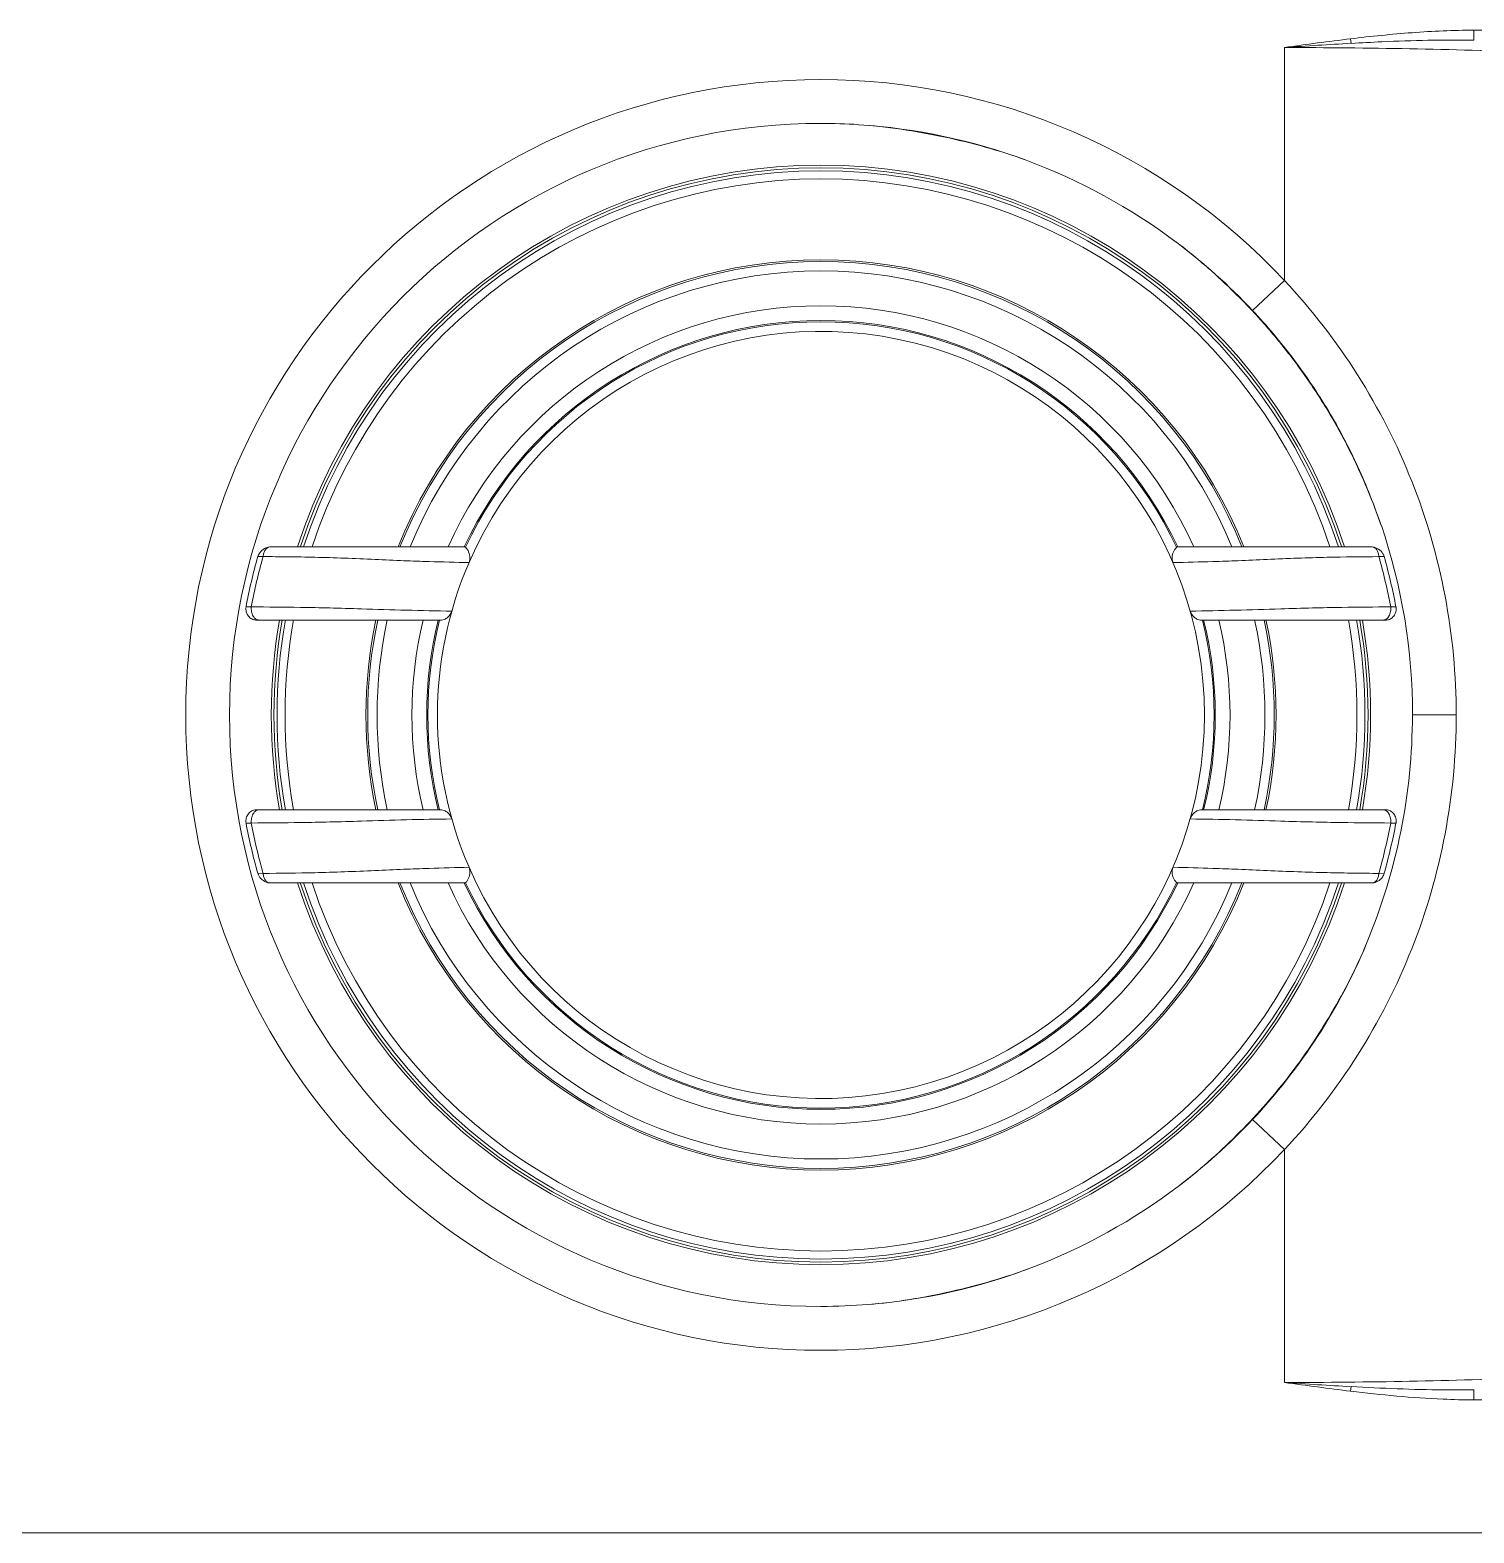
# Model space of a CAD drawing. Header units: millimetres. Extents: x 0 to 2524, y 0 to 1785.
# Drawn here: x 438.9 to 537.8, y 1207 to 1309.9 of the extents above; entities that cross this region are included whole.
import ezdxf

# ---------------------------------------------------------------- set-up
doc = ezdxf.new("R2010")
doc.units = ezdxf.units.MM
doc.header["$LTSCALE"] = 0.1
doc.layers.get('0').update_dxf_attribs({"lineweight": 13})

msp = doc.modelspace()

# ---------------------------------------------------------------- linework, layer by layer
for p, q in [((537.77, 1309.86), (537.77, 1309.17)), ((537.77, 1309.86), (620.36, 1309.86)), ((529.37, 1308.95), (529.33, 1309.26)), ((524.8, 1292.72), (524.8, 1308.66)), ((522.61, 1290.67), (524.8, 1292.72)), ((454.5, 1273.81), (454.86, 1273.81)), ((455.32, 1274.47), (468.71, 1274.47)), ((517.42, 1274.47), (530.81, 1274.47)), ((531.27, 1273.81), (531.63, 1273.81)), ((454.35, 1269.47), (467.08, 1269.47)), ((519.05, 1269.47), (531.78, 1269.47)), ((536.56, 1262.97), (533.57, 1262.97)), ((467.08, 1256.47), (454.35, 1256.47)), ((531.78, 1256.47), (519.05, 1256.47)), ((454.86, 1252.12), (454.5, 1252.13)), ((455.32, 1251.47), (468.71, 1251.47)), ((517.42, 1251.47), (530.81, 1251.47)), ((531.63, 1252.13), (531.27, 1252.12)), ((522.61, 1235.27), (524.8, 1233.21)), ((524.8, 1217.27), (524.8, 1233.21)), ((529.37, 1216.99), (529.33, 1216.67)), ((537.77, 1216.77), (537.77, 1216.08)), ((620.36, 1216.08), (537.77, 1216.08)), ((226.16, 1206.97), (907.06, 1206.97))]:
    msp.add_line(p, q)
for centre, radius, start, end in [((545.57, 1015.67), 293.73, 93.1629, 94.0556), ((493.06, 1262.97), 43.5, 90.0029, 269.9971), ((493.06, 1262.97), 43.5, 43.1568, 90.0031), ((493.06, 1262.97), 40.5, 90, 270), ((493.06, 1262.97), 40.5, 86.3613, 90), ((493.07, 1262.97), 40.49, 69.7044, 86.3621), ((493.06, 1262.97), 37.64, 17.7903, 162.2096), ((493.06, 1262.97), 40.49, 53.0614, 69.7041), ((493.06, 1262.97), 37.46, 17.9265, 162.0774), ((493.06, 1262.97), 37.25, 17.9861, 162.0139), ((493.06, 1262.97), 36.7, 18.2648, 161.7352), ((493.07, 1262.97), 40.49, 43.1566, 53.0611), ((493.06, 1262.97), 31.16, 21.6611, 158.3389), ((493.06, 1262.97), 31.04, 21.7473, 158.2527), ((493.06, 1262.97), 30.4, 90.0005, 157.7673), ((493.06, 1262.97), 30.4, 22.2325, 89.9995), ((493.06, 1262.97), 28.01, 24.2395, 155.7605), ((493.06, 1262.97), 27, 25.2093, 154.7907), ((493.06, 1262.97), 26.92, 25.2574, 154.7426), ((493.06, 1262.97), 26.26, 203.4034, 156.5969), ((493.07, 1262.97), 40.5, 359.9982, 18.6787), ((493.06, 1262.97), 40.06, 164.2981, 169.359), ((493.06, 1262.97), 39.71, 164.153, 169.2631), ((493.06, 1262.97), 39.71, 10.737, 15.847), ((493.06, 1262.97), 40.06, 10.641, 15.7019), ((493.06, 1262.97), 26.26, 156.5965, 203.4034), ((453.82, 1447.22), 176.85, 269.9568, 270.0731), ((532.31, 1403.02), 132.65, 269.8987, 270.0538), ((493.06, 1262.97), 37.64, 170.0555, 189.9445), ((493.06, 1262.97), 37.46, 170.0087, 189.9922), ((493.06, 1262.97), 37.25, 169.9491, 190.0509), ((493.06, 1262.97), 36.7, 169.7957, 190.2043), ((493.06, 1262.97), 31.16, 167.9575, 192.0425), ((493.06, 1262.97), 31.04, 167.9125, 192.0875), ((493.06, 1262.97), 30.4, 167.6518, 192.3481), ((493.06, 1262.97), 28.01, 166.581, 193.4192), ((493.06, 1262.97), 27, 166.0697, 193.9303), ((493.06, 1262.97), 26.92, 166.0275, 193.9725), ((493.06, 1262.97), 26.92, 346.0275, 13.9725), ((493.06, 1262.97), 27, 346.0697, 13.9303), ((493.06, 1262.97), 28.01, 346.581, 13.4192), ((493.06, 1262.97), 30.4, 347.6518, 12.3481), ((493.06, 1262.97), 31.04, 347.9125, 12.0875), ((493.06, 1262.97), 31.16, 347.9575, 12.0425), ((493.06, 1262.97), 36.7, 349.7957, 10.2043), ((493.06, 1262.97), 37.25, 349.9491, 10.0509), ((493.06, 1262.97), 37.46, 350.0087, 9.9922), ((493.06, 1262.97), 37.64, 350.0555, 9.9445), ((493.06, 1262.97), 40.5, 337.2711, 0), ((453.82, 1122.92), 132.65, 89.8987, 90.0538), ((493.06, 1262.97), 40.06, 190.641, 195.7019), ((493.06, 1262.97), 39.71, 190.737, 195.847), ((493.06, 1262.97), 39.71, 344.153, 349.2631), ((493.06, 1262.97), 40.06, 344.2981, 349.359), ((532.3, 1078.72), 176.85, 89.9568, 90.0731), ((493.06, 1262.97), 37.64, 197.7904, 342.2097), ((493.06, 1262.97), 37.46, 197.9265, 342.0774), ((493.06, 1262.97), 37.25, 197.9861, 342.0139), ((493.06, 1262.97), 36.7, 198.2648, 341.7352), ((493.06, 1262.97), 31.16, 201.6611, 338.3389), ((493.06, 1262.97), 31.04, 201.7473, 338.2527), ((493.06, 1262.97), 30.4, 202.2325, 269.9995), ((493.06, 1262.97), 28.01, 204.2395, 335.7605), ((493.06, 1262.97), 27, 205.2093, 334.7907), ((493.06, 1262.97), 26.92, 205.2574, 334.7426), ((493.06, 1262.97), 30.4, 270.0005, 337.7673), ((493.07, 1262.97), 40.5, 316.8434, 337.2723), ((493.07, 1262.97), 40.49, 307.1491, 316.8432), ((493.06, 1262.97), 43.5, 269.9969, 316.8432), ((493.07, 1262.97), 40.49, 290.8685, 307.1491), ((493.07, 1262.97), 40.49, 274.5699, 290.8685), ((493.07, 1262.97), 40.49, 269.9991, 274.5699), ((545.07, 1502.34), 285.79, 265.9318, 266.8497)]:
    msp.add_arc(centre, radius, start, end)
for points, knots in [([(537.77, 1309.86), (537.07, 1309.85), (535.66, 1309.82), (533.54, 1309.69), (531.43, 1309.5), (530.03, 1309.35), (529.33, 1309.26)], [0, 0, 0, 0, 0.250006, 0.499997, 0.750007, 1, 1, 1, 1]), ([(529.37, 1308.95), (530.07, 1308.99), (532.87, 1309.13), (535.67, 1309.2), (537.77, 1309.17)], [0, 0, 0, 0, 0.251092, 1, 1, 1, 1]), ([(524.8, 1308.66), (530.51, 1308.66), (541.62, 1308.45), (552.7, 1307.8), (558.06, 1307.36)], [0, 0, 0, 0, 0.515123, 1, 1, 1, 1]), ([(495.63, 1303.38), (496.61, 1303.32), (498.56, 1303.1), (501.46, 1302.58), (504.32, 1301.88), (506.19, 1301.29), (507.11, 1300.95)], [0, 0, 0, 0, 0.249982, 0.5, 0.750018, 1, 1, 1, 1]), ([(517.4, 1295.33), (518.21, 1294.73), (519.77, 1293.44), (521.97, 1291.34), (524.02, 1289.1), (525.89, 1286.7), (527.58, 1284.18), (529.07, 1281.53), (530.37, 1278.78), (531.1, 1276.89), (531.42, 1275.93)], [0, 0, 0, 0, 0.124971, 0.250021, 0.375005, 0.499996, 0.624998, 0.749987, 0.875023, 1, 1, 1, 1]), ([(536.56, 1262.97), (536.56, 1265.69), (536.05, 1271.16), (533.76, 1279.06), (530.02, 1286.39), (526.66, 1290.73), (524.8, 1292.72)], [0, 0, 0, 0, 0.250001, 0.500002, 0.750001, 1, 1, 1, 1]), ([(522.61, 1290.67), (523.59, 1289.62), (525.46, 1287.41), (527.87, 1283.82), (529.91, 1279.99), (530.95, 1277.3), (531.41, 1275.93)], [0, 0, 0, 0, 0.25, 0.5, 0.75, 1, 1, 1, 1]), ([(454.5, 1273.81), (454.52, 1273.9), (454.64, 1274.12), (454.92, 1274.37), (455.19, 1274.47), (455.32, 1274.47)], [0, 0, 0, 0, 0.264045, 0.64679, 1, 1, 1, 1]), ([(455.32, 1274.47), (455.26, 1274.47), (455.14, 1274.43), (455, 1274.28), (454.9, 1274.06), (454.87, 1273.9), (454.86, 1273.81)], [0, 0, 0, 0, 0.196914, 0.425047, 0.695553, 1, 1, 1, 1]), ([(454.86, 1273.81), (455.43, 1273.81), (456.6, 1273.8), (458.46, 1273.77), (460.45, 1273.71), (462.48, 1273.62), (464.42, 1273.53), (466.56, 1273.46), (468.05, 1273.42), (468.96, 1273.4)], [0, 0, 0, 0, 0.119496, 0.25084, 0.394185, 0.543129, 0.68362, 0.805977, 1, 1, 1, 1]), ([(468.72, 1274.45), (468.72, 1274.44), (468.74, 1274.42), (468.78, 1274.38), (468.83, 1274.31), (468.87, 1274.25), (468.89, 1274.22)], [0, 0, 0, 0, 0.108287, 0.314251, 0.616305, 1, 1, 1, 1]), ([(468.89, 1274.22), (468.95, 1274.1), (469.05, 1273.83), (469.02, 1273.53), (468.96, 1273.4)], [0, 0, 0, 0, 0.48081, 1, 1, 1, 1]), ([(517.25, 1274.24), (517.18, 1274.12), (517.08, 1273.84), (517.11, 1273.54), (517.17, 1273.4)], [0, 0, 0, 0, 0.47876, 1, 1, 1, 1]), ([(517.17, 1273.4), (518.08, 1273.42), (519.57, 1273.46), (521.71, 1273.53), (523.65, 1273.62), (525.68, 1273.71), (528.23, 1273.78), (530.09, 1273.8), (531.27, 1273.81)], [0, 0, 0, 0, 0.19407, 0.316506, 0.457046, 0.605946, 0.749226, 1, 1, 1, 1]), ([(517.41, 1274.45), (517.41, 1274.45), (517.39, 1274.42), (517.35, 1274.38), (517.3, 1274.32), (517.27, 1274.27), (517.25, 1274.24)], [0, 0, 0, 0, 0.108996, 0.314661, 0.616101, 1, 1, 1, 1]), ([(517.42, 1274.47), (517.42, 1274.47), (517.42, 1274.46), (517.41, 1274.46), (517.41, 1274.46)], [0, 0, 0, 0, 0.482375, 1, 1, 1, 1]), ([(517.41, 1274.46), (517.41, 1274.46), (517.41, 1274.46), (517.41, 1274.46), (517.41, 1274.45)], [0, 0, 0, 0, 0.479454, 1, 1, 1, 1]), ([(531.27, 1273.81), (531.26, 1273.9), (531.23, 1274.06), (531.13, 1274.28), (530.99, 1274.43), (530.87, 1274.47), (530.81, 1274.47)], [0, 0, 0, 0, 0.304188, 0.574996, 0.803227, 1, 1, 1, 1]), ([(530.81, 1274.47), (530.89, 1274.47), (531.25, 1274.38), (531.55, 1274.08), (531.63, 1273.81)], [0, 0, 0, 0, 0.236883, 1, 1, 1, 1]), ([(453.69, 1270.37), (453.67, 1270.25), (453.68, 1270.03), (453.83, 1269.73), (454.06, 1269.53), (454.26, 1269.47), (454.35, 1269.47)], [0, 0, 0, 0, 0.27114, 0.532451, 0.775988, 1, 1, 1, 1]), ([(454.05, 1270.37), (454.04, 1270.26), (454.05, 1270.04), (454.15, 1269.74), (454.33, 1269.53), (454.49, 1269.47), (454.57, 1269.47)], [0, 0, 0, 0, 0.281069, 0.568521, 0.811862, 1, 1, 1, 1]), ([(467.78, 1270.08), (465.72, 1270.11), (462.93, 1270.19), (459.47, 1270.3), (456.96, 1270.35), (455.17, 1270.36), (454.05, 1270.37)], [0, 0, 0, 0, 0.451637, 0.609314, 0.755736, 1, 1, 1, 1]), ([(467.08, 1269.47), (467.14, 1269.47), (467.29, 1269.51), (467.57, 1269.68), (467.74, 1269.91), (467.78, 1270.08)], [0, 0, 0, 0, 0.199738, 0.455753, 1, 1, 1, 1]), ([(532.08, 1270.37), (530.96, 1270.36), (529.17, 1270.35), (526.66, 1270.3), (523.2, 1270.19), (520.41, 1270.11), (518.35, 1270.08)], [0, 0, 0, 0, 0.244265, 0.390686, 0.548364, 1, 1, 1, 1]), ([(518.35, 1270.08), (518.39, 1269.91), (518.56, 1269.68), (518.84, 1269.51), (518.99, 1269.47), (519.05, 1269.47)], [0, 0, 0, 0, 0.544489, 0.800403, 1, 1, 1, 1]), ([(531.56, 1269.47), (531.63, 1269.47), (531.8, 1269.53), (531.98, 1269.74), (532.08, 1270.04), (532.09, 1270.26), (532.08, 1270.37)], [0, 0, 0, 0, 0.188138, 0.431482, 0.718936, 1, 1, 1, 1]), ([(531.78, 1269.47), (531.87, 1269.47), (532.07, 1269.53), (532.3, 1269.73), (532.45, 1270.03), (532.46, 1270.25), (532.44, 1270.37)], [0, 0, 0, 0, 0.224037, 0.467622, 0.728952, 1, 1, 1, 1]), ([(524.8, 1233.21), (526.66, 1235.2), (530.02, 1239.54), (533.76, 1246.87), (536.05, 1254.77), (536.56, 1260.24), (536.56, 1262.97)], [0, 0, 0, 0, 0.249999, 0.499998, 0.749999, 1, 1, 1, 1]), ([(454.35, 1256.47), (454.26, 1256.47), (454.06, 1256.41), (453.83, 1256.21), (453.68, 1255.91), (453.67, 1255.68), (453.69, 1255.57)], [0, 0, 0, 0, 0.224037, 0.467622, 0.728952, 1, 1, 1, 1]), ([(454.57, 1256.47), (454.49, 1256.47), (454.33, 1256.41), (454.15, 1256.19), (454.05, 1255.89), (454.04, 1255.68), (454.05, 1255.57)], [0, 0, 0, 0, 0.188138, 0.431482, 0.718936, 1, 1, 1, 1]), ([(467.78, 1255.85), (467.74, 1256.02), (467.57, 1256.25), (467.29, 1256.43), (467.14, 1256.47), (467.08, 1256.47)], [0, 0, 0, 0, 0.544489, 0.800403, 1, 1, 1, 1]), ([(519.05, 1256.47), (518.99, 1256.47), (518.84, 1256.43), (518.56, 1256.25), (518.39, 1256.02), (518.35, 1255.85)], [0, 0, 0, 0, 0.199738, 0.455753, 1, 1, 1, 1]), ([(532.08, 1255.57), (532.09, 1255.68), (532.08, 1255.89), (531.98, 1256.19), (531.8, 1256.41), (531.63, 1256.47), (531.56, 1256.47)], [0, 0, 0, 0, 0.281069, 0.568521, 0.811862, 1, 1, 1, 1]), ([(532.44, 1255.57), (532.46, 1255.68), (532.45, 1255.91), (532.3, 1256.21), (532.07, 1256.41), (531.87, 1256.47), (531.78, 1256.47)], [0, 0, 0, 0, 0.27114, 0.532451, 0.775988, 1, 1, 1, 1]), ([(454.05, 1255.57), (455.17, 1255.58), (456.96, 1255.59), (459.47, 1255.64), (462.93, 1255.74), (465.72, 1255.83), (467.78, 1255.85)], [0, 0, 0, 0, 0.244265, 0.390686, 0.548364, 1, 1, 1, 1]), ([(518.35, 1255.85), (520.41, 1255.83), (523.2, 1255.74), (526.66, 1255.64), (529.17, 1255.59), (530.96, 1255.58), (532.08, 1255.57)], [0, 0, 0, 0, 0.451637, 0.609314, 0.755736, 1, 1, 1, 1]), ([(468.96, 1252.54), (468.05, 1252.52), (466.56, 1252.48), (464.41, 1252.4), (462.48, 1252.31), (460.45, 1252.23), (457.9, 1252.15), (456.04, 1252.13), (454.86, 1252.12)], [0, 0, 0, 0, 0.19407, 0.316506, 0.457046, 0.605946, 0.749226, 1, 1, 1, 1]), ([(468.88, 1251.7), (468.95, 1251.82), (469.05, 1252.09), (469.02, 1252.4), (468.96, 1252.54)], [0, 0, 0, 0, 0.47876, 1, 1, 1, 1]), ([(517.24, 1251.71), (517.18, 1251.83), (517.08, 1252.1), (517.11, 1252.4), (517.17, 1252.54)], [0, 0, 0, 0, 0.48081, 1, 1, 1, 1]), ([(531.27, 1252.12), (530.7, 1252.13), (529.52, 1252.14), (527.67, 1252.17), (525.68, 1252.23), (523.65, 1252.31), (521.71, 1252.4), (519.57, 1252.48), (518.08, 1252.52), (517.17, 1252.54)], [0, 0, 0, 0, 0.119496, 0.25084, 0.394185, 0.543129, 0.68362, 0.805977, 1, 1, 1, 1]), ([(455.32, 1251.47), (455.23, 1251.47), (454.88, 1251.56), (454.57, 1251.86), (454.5, 1252.13)], [0, 0, 0, 0, 0.236883, 1, 1, 1, 1]), ([(454.86, 1252.12), (454.87, 1252.04), (454.9, 1251.87), (455, 1251.66), (455.14, 1251.51), (455.26, 1251.47), (455.32, 1251.47)], [0, 0, 0, 0, 0.304188, 0.574996, 0.803227, 1, 1, 1, 1]), ([(468.71, 1251.47), (468.71, 1251.47), (468.71, 1251.47), (468.71, 1251.47), (468.72, 1251.48)], [0, 0, 0, 0, 0.482578, 1, 1, 1, 1]), ([(468.72, 1251.48), (468.72, 1251.49), (468.74, 1251.51), (468.78, 1251.55), (468.83, 1251.62), (468.86, 1251.67), (468.88, 1251.7)], [0, 0, 0, 0, 0.108996, 0.314661, 0.616101, 1, 1, 1, 1]), ([(468.72, 1251.48), (468.72, 1251.48), (468.72, 1251.48), (468.72, 1251.48), (468.72, 1251.48)], [0, 0, 0, 0, 0.479113, 1, 1, 1, 1]), ([(517.41, 1251.48), (517.41, 1251.49), (517.39, 1251.51), (517.35, 1251.56), (517.3, 1251.63), (517.26, 1251.68), (517.24, 1251.71)], [0, 0, 0, 0, 0.108287, 0.314251, 0.616305, 1, 1, 1, 1]), ([(531.63, 1252.13), (531.61, 1252.03), (531.49, 1251.81), (531.21, 1251.57), (530.94, 1251.47), (530.81, 1251.47)], [0, 0, 0, 0, 0.264045, 0.64679, 1, 1, 1, 1]), ([(530.81, 1251.47), (530.87, 1251.47), (530.99, 1251.51), (531.13, 1251.66), (531.23, 1251.87), (531.26, 1252.04), (531.27, 1252.12)], [0, 0, 0, 0, 0.196914, 0.425047, 0.695553, 1, 1, 1, 1]), ([(530.42, 1247.32), (529.74, 1245.68), (528.11, 1242.52), (525.14, 1238.09), (521.59, 1234.12), (518.93, 1231.76), (517.52, 1230.69)], [0, 0, 0, 0, 0.25, 0.5, 0.75, 1, 1, 1, 1]), ([(507.49, 1225.13), (506.59, 1224.79), (504.77, 1224.19), (501.98, 1223.47), (499.15, 1222.92), (497.25, 1222.68), (496.29, 1222.6)], [0, 0, 0, 0, 0.249982, 0.5, 0.750018, 1, 1, 1, 1]), ([(558.06, 1218.58), (552.7, 1218.13), (541.62, 1217.48), (530.51, 1217.27), (524.8, 1217.27)], [0, 0, 0, 0, 0.484877, 1, 1, 1, 1]), ([(537.77, 1216.08), (537.07, 1216.08), (535.3, 1216.12), (532.49, 1216.32), (530.38, 1216.55), (529.33, 1216.67)], [0, 0, 0, 0, 0.250009, 0.625, 1, 1, 1, 1]), ([(537.78, 1216.77), (537.08, 1216.76), (534.27, 1216.75), (531.47, 1216.87), (529.37, 1216.99)], [0, 0, 0, 0, 0.248735, 1, 1, 1, 1])]:
    msp.add_open_spline(points, degree=3, knots=knots)
for points in [[(529.33, 1309.26), (527.82, 1309.08), (526.31, 1308.88), (524.8, 1308.66)], [(468.72, 1274.45), (468.72, 1274.46), (468.71, 1274.47), (468.71, 1274.47)], [(517.41, 1251.48), (517.41, 1251.48), (517.42, 1251.47), (517.42, 1251.47)], [(524.8, 1217.27), (526.31, 1217.06), (527.82, 1216.86), (529.33, 1216.67)]]:
    msp.add_open_spline(points, degree=3)

doc.saveas('drawing.dxf')
